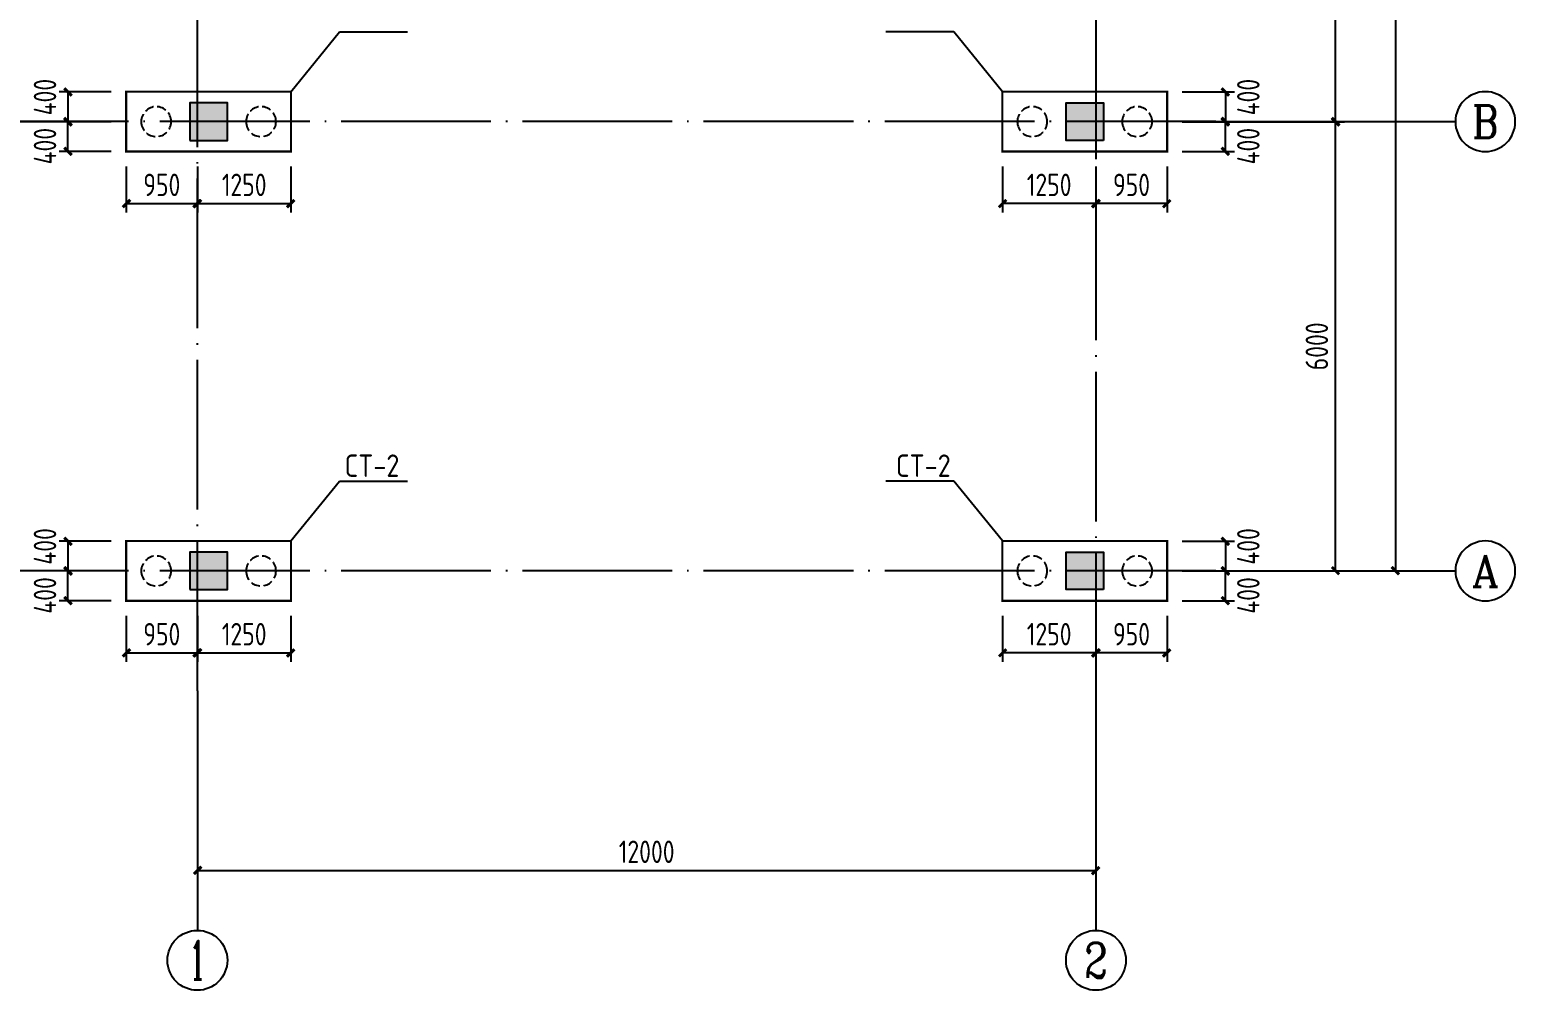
# Model space of a CAD drawing. Header units: millimetres. Extents: x 865974 to 875117, y 41124 to 44891.
# Drawn here: x 867254.5 to 867452.9, y 41396.4 to 41524.7 of the extents above; entities that cross this region are included whole.
import ezdxf
from ezdxf.enums import TextEntityAlignment as Align

# ---------------------------------------------------------------- set-up
doc = ezdxf.new("R2010")
doc.units = ezdxf.units.MM
doc.header["$LTSCALE"] = 1000
doc.header["$MEASUREMENT"] = 0
doc.linetypes.add('DASH', pattern=[0.35, 0.25, -0.1])
doc.linetypes.add('DOTE', pattern=[2.42, 2, -0.2, 0.02, -0.2])
for name, color, linetype in [('1507', 6, 'Continuous'), ('AXIS', 3, 'Continuous'), ('AXIS_TEXT', 7, 'Continuous'), ('DIM', 7, 'Continuous'), ('DOTE', 1, 'DOTE'), ('柱', 2, 'Continuous'), ('标注', 7, 'Continuous')]:
    doc.layers.add(name, color=color, linetype=linetype)
doc.layers.add('承台基础', color=23, linetype='Continuous', lineweight=18)
doc.styles.add('_TCH_AXIS', font='COMPLEX', dxfattribs={"bigfont": 'GBCBIG'})
doc.styles.add('COMPLEX', font='COMPLEX')
doc.styles.add('GBHZ', font='gbenor.shx', dxfattribs={"width": 0.9, "bigfont": 'gbcbig.shx'})
doc.styles.get("Standard").update_dxf_attribs({"font": 'gbenor.shx', "bigfont": 'gbcbig.shx'})
doc.dimstyles.new('Y100', dxfattribs={"dimscale": 0, "dimtxt": 3, "dimasz": 0.01, "dimexe": 1.2, "dimexo": 2, "dimgap": 1, "dimtad": 1, "dimdec": 0, "dimlfac": 100, "dimzin": 0, "dimdsep": 46, "dimtxsty": 'GBHZ', "dimblk": 'DX', "dimcen": 0.09, "dimdle": 1, "dimclrd": 7, "dimclre": 7, "dimclrt": 7, "dimadec": 0, "dimazin": 0, "dimtfac": 1, "dimtdec": 0, "dimtix": 1, "dimtmove": 2, "dimatfit": 3, "dimldrblk": 'DX', "dimfxl": 0, "dimtolj": 1, "dimtzin": 0, "dimarcsym": 0})

# ---------------------------------------------------------------- blocks, each defined once
blk = doc.blocks.new('_AXISO')
blk.add_circle((0, 0), 0.5)
at = {"layer": 'AXIS_TEXT', "style": 'COMPLEX', "width": 1.041667}
blk.add_attdef('A', text='', height=0.56, dxfattribs=at).set_placement((-0.25, -0.28), (0.25, -0.28), align=Align.FIT)
blk = doc.blocks.new('DX')
at = {"color": 0, "linetype": 'ByBlock', "const_width": 40}
blk.add_lwpolyline([(-54, -51), (46, 49)], dxfattribs=at)
blk = doc.blocks.new('*D716')
at = {"layer": 'Defpoints', "color": 0, "transparency": 16777216}
for p in [(867244.92, 41512.38), (867260.92, 41512.38), (867260.92, 41452.38)]:
    blk.add_point(p, dxfattribs=at)
at = {"layer": '标注', "color": 7, "lineweight": -2, "transparency": 16777216}
for p, q in [((867258.92, 41512.38), (867243.72, 41512.38)), ((867244.92, 41452.39), (867244.92, 41512.37)), ((867258.92, 41452.38), (867243.72, 41452.38))]:
    blk.add_line(p, q, dxfattribs=at)
at = {"layer": '标注', "color": 7, "lineweight": -2, "transparency": 16777216, "xscale": 0.01, "yscale": 0.01, "zscale": 0.01}
for p, rotation in [((867244.92, 41512.38), 90), ((867244.92, 41452.38), 270)]:
    blk.add_blockref('DX', p, dxfattribs=dict(at, rotation=rotation))
at = {"layer": '标注', "color": 7, "transparency": 16777216, "insert": (867242.42, 41482.38), "char_height": 3, "attachment_point": 5, "rotation": 90, "style": 'GBHZ'}
blk.add_mtext('\\A1;6000', dxfattribs=at)
blk = doc.blocks.new('*D717')
at = {"layer": 'Defpoints', "color": 0, "transparency": 16777216}
for p in [(867244.92, 41572.38), (867260.92, 41572.38), (867260.92, 41512.38)]:
    blk.add_point(p, dxfattribs=at)
at = {"layer": '标注', "color": 7, "lineweight": -2, "transparency": 16777216}
for p, q in [((867258.92, 41572.38), (867243.72, 41572.38)), ((867244.92, 41512.39), (867244.92, 41572.37)), ((867258.92, 41512.38), (867243.72, 41512.38))]:
    blk.add_line(p, q, dxfattribs=at)
at = {"layer": '标注', "color": 7, "lineweight": -2, "transparency": 16777216, "xscale": 0.01, "yscale": 0.01, "zscale": 0.01}
for p, rotation in [((867244.92, 41572.38), 90), ((867244.92, 41512.38), 270)]:
    blk.add_blockref('DX', p, dxfattribs=dict(at, rotation=rotation))
at = {"layer": '标注', "color": 7, "transparency": 16777216, "insert": (867242.42, 41542.38), "char_height": 3, "attachment_point": 5, "rotation": 90, "style": 'GBHZ'}
blk.add_mtext('\\A1;6000', dxfattribs=at)
blk = doc.blocks.new('*D719')
at = {"layer": 'Defpoints', "color": 0, "transparency": 16777216}
for p in [(867260.92, 41632.38), (867236.92, 41452.38), (867260.92, 41452.38)]:
    blk.add_point(p, dxfattribs=at)
at = {"layer": '标注', "color": 7, "lineweight": -2, "transparency": 16777216}
for p, q in [((867258.92, 41632.38), (867235.72, 41632.38)), ((867236.92, 41632.37), (867236.92, 41452.39)), ((867258.92, 41452.38), (867235.72, 41452.38))]:
    blk.add_line(p, q, dxfattribs=at)
at = {"layer": '标注', "color": 7, "lineweight": -2, "transparency": 16777216, "xscale": 0.01, "yscale": 0.01, "zscale": 0.01}
for p, rotation in [((867236.92, 41632.38), 90), ((867236.92, 41452.38), 270)]:
    blk.add_blockref('DX', p, dxfattribs=dict(at, rotation=rotation))
at = {"layer": '标注', "color": 7, "transparency": 16777216, "insert": (867234.42, 41542.38), "char_height": 3, "attachment_point": 5, "rotation": 90, "style": 'GBHZ'}
blk.add_mtext('\\A1;18000', dxfattribs=at)
blk = doc.blocks.new('*D720')
at = {"layer": 'Defpoints', "color": 0, "transparency": 16777216}
for p in [(867276.92, 41436.38), (867396.92, 41436.38), (867396.92, 41412.38)]:
    blk.add_point(p, dxfattribs=at)
at = {"layer": '标注', "color": 7, "lineweight": -2, "transparency": 16777216}
for p, q in [((867276.92, 41434.38), (867276.92, 41411.18)), ((867396.92, 41434.38), (867396.92, 41411.18)), ((867276.93, 41412.38), (867396.91, 41412.38))]:
    blk.add_line(p, q, dxfattribs=at)
at = {"layer": '标注', "color": 7, "lineweight": -2, "transparency": 16777216, "xscale": 0.01, "yscale": 0.01, "zscale": 0.01, "rotation": 180}
blk.add_blockref('DX', (867276.92, 41412.38), dxfattribs=at)
at = {"layer": '标注', "color": 7, "lineweight": -2, "transparency": 16777216, "xscale": 0.01, "yscale": 0.01, "zscale": 0.01}
blk.add_blockref('DX', (867396.92, 41412.38), dxfattribs=at)
at = {"layer": '标注', "color": 7, "transparency": 16777216, "insert": (867336.92, 41414.88), "char_height": 3, "attachment_point": 5, "style": 'GBHZ'}
blk.add_mtext('\\A1;12000', dxfattribs=at)
blk = doc.blocks.new('*D721')
at = {"layer": 'Defpoints', "color": 0, "transparency": 16777216}
for p in [(867412.92, 41512.38), (867428.92, 41512.38), (867412.92, 41452.38)]:
    blk.add_point(p, dxfattribs=at)
at = {"layer": '标注', "color": 7, "lineweight": -2, "transparency": 16777216}
for p, q in [((867414.92, 41512.38), (867430.12, 41512.38)), ((867428.92, 41452.39), (867428.92, 41512.37)), ((867414.92, 41452.38), (867430.12, 41452.38))]:
    blk.add_line(p, q, dxfattribs=at)
at = {"layer": '标注', "color": 7, "lineweight": -2, "transparency": 16777216, "xscale": 0.01, "yscale": 0.01, "zscale": 0.01}
for p, rotation in [((867428.92, 41512.38), 90), ((867428.92, 41452.38), 270)]:
    blk.add_blockref('DX', p, dxfattribs=dict(at, rotation=rotation))
at = {"layer": '标注', "color": 7, "transparency": 16777216, "insert": (867426.42, 41482.38), "char_height": 3, "attachment_point": 5, "rotation": 90, "style": 'GBHZ'}
blk.add_mtext('\\A1;6000', dxfattribs=at)
blk = doc.blocks.new('*D722')
at = {"layer": 'Defpoints', "color": 0, "transparency": 16777216}
for p in [(867412.92, 41572.38), (867428.92, 41572.38), (867412.92, 41512.38)]:
    blk.add_point(p, dxfattribs=at)
at = {"layer": '标注', "color": 7, "lineweight": -2, "transparency": 16777216}
for p, q in [((867414.92, 41572.38), (867430.12, 41572.38)), ((867428.92, 41512.39), (867428.92, 41572.37)), ((867414.92, 41512.38), (867430.12, 41512.38))]:
    blk.add_line(p, q, dxfattribs=at)
at = {"layer": '标注', "color": 7, "lineweight": -2, "transparency": 16777216, "xscale": 0.01, "yscale": 0.01, "zscale": 0.01}
for p, rotation in [((867428.92, 41572.38), 90), ((867428.92, 41512.38), 270)]:
    blk.add_blockref('DX', p, dxfattribs=dict(at, rotation=rotation))
at = {"layer": '标注', "color": 7, "transparency": 16777216, "insert": (867426.42, 41542.38), "char_height": 3, "attachment_point": 5, "rotation": 90, "style": 'GBHZ'}
blk.add_mtext('\\A1;6000', dxfattribs=at)
blk = doc.blocks.new('*D724')
at = {"layer": 'Defpoints', "color": 0, "transparency": 16777216}
for p in [(867412.92, 41632.38), (867412.92, 41452.38), (867436.92, 41452.38)]:
    blk.add_point(p, dxfattribs=at)
at = {"layer": '标注', "color": 7, "lineweight": -2, "transparency": 16777216}
for p, q in [((867414.92, 41632.38), (867438.12, 41632.38)), ((867436.92, 41632.37), (867436.92, 41452.39)), ((867414.92, 41452.38), (867438.12, 41452.38))]:
    blk.add_line(p, q, dxfattribs=at)
at = {"layer": '标注', "color": 7, "lineweight": -2, "transparency": 16777216, "xscale": 0.01, "yscale": 0.01, "zscale": 0.01}
for p, rotation in [((867436.92, 41632.38), 90), ((867436.92, 41452.38), 270)]:
    blk.add_blockref('DX', p, dxfattribs=dict(at, rotation=rotation))
at = {"layer": '标注', "color": 7, "transparency": 16777216, "insert": (867434.42, 41542.38), "char_height": 3, "attachment_point": 5, "rotation": 90, "style": 'GBHZ'}
blk.add_mtext('\\A1;18000', dxfattribs=at)
blk = doc.blocks.new('*D726')
at = {"layer": 'Defpoints', "color": 0, "transparency": 16777216}
for p in [(867259.64, 41452.38), (867267.42, 41452.38), (867267.42, 41448.38)]:
    blk.add_point(p, dxfattribs=at)
at = {"layer": 'dim', "color": 7, "lineweight": -2, "transparency": 16777216}
for p, q in [((867265.42, 41452.38), (867258.44, 41452.38)), ((867259.64, 41448.39), (867259.64, 41452.37)), ((867265.42, 41448.38), (867258.44, 41448.38))]:
    blk.add_line(p, q, dxfattribs=at)
at = {"layer": 'dim', "color": 7, "lineweight": -2, "transparency": 16777216, "xscale": 0.01, "yscale": 0.01, "zscale": 0.01}
for p, rotation in [((867259.64, 41452.38), 90), ((867259.64, 41448.38), 270)]:
    blk.add_blockref('DX', p, dxfattribs=dict(at, rotation=rotation))
at = {"layer": 'dim', "color": 7, "transparency": 16777216, "insert": (867256.57, 41449.11), "char_height": 3, "attachment_point": 5, "rotation": 90, "style": 'GBHZ'}
blk.add_mtext('\\A1;400', dxfattribs=at)
blk = doc.blocks.new('*D727')
at = {"layer": 'Defpoints', "color": 0, "transparency": 16777216}
for p in [(867267.42, 41456.38), (867259.64, 41452.38), (867267.42, 41452.38)]:
    blk.add_point(p, dxfattribs=at)
at = {"layer": 'dim', "color": 7, "lineweight": -2, "transparency": 16777216}
for p, q in [((867265.42, 41456.38), (867258.44, 41456.38)), ((867259.64, 41456.37), (867259.64, 41452.39)), ((867265.42, 41452.38), (867258.44, 41452.38))]:
    blk.add_line(p, q, dxfattribs=at)
at = {"layer": 'dim', "color": 7, "lineweight": -2, "transparency": 16777216, "xscale": 0.01, "yscale": 0.01, "zscale": 0.01}
for p, rotation in [((867259.64, 41456.38), 90), ((867259.64, 41452.38), 270)]:
    blk.add_blockref('DX', p, dxfattribs=dict(at, rotation=rotation))
at = {"layer": 'dim', "color": 7, "transparency": 16777216, "insert": (867256.57, 41455.66), "char_height": 3, "attachment_point": 5, "rotation": 90, "style": 'GBHZ'}
blk.add_mtext('\\A1;400', dxfattribs=at)
blk = doc.blocks.new('*D728')
at = {"layer": 'Defpoints', "color": 0, "transparency": 16777216}
for p in [(867267.42, 41448.38), (867276.92, 41448.38), (867276.92, 41441.44)]:
    blk.add_point(p, dxfattribs=at)
at = {"layer": 'dim', "color": 7, "lineweight": -2, "transparency": 16777216}
for p, q in [((867267.42, 41446.38), (867267.42, 41440.24)), ((867276.92, 41446.38), (867276.92, 41440.24)), ((867267.43, 41441.44), (867276.91, 41441.44))]:
    blk.add_line(p, q, dxfattribs=at)
at = {"layer": 'dim', "color": 7, "lineweight": -2, "transparency": 16777216, "xscale": 0.01, "yscale": 0.01, "zscale": 0.01, "rotation": 180}
blk.add_blockref('DX', (867267.42, 41441.44), dxfattribs=at)
at = {"layer": 'dim', "color": 7, "lineweight": -2, "transparency": 16777216, "xscale": 0.01, "yscale": 0.01, "zscale": 0.01}
blk.add_blockref('DX', (867276.92, 41441.44), dxfattribs=at)
at = {"layer": 'dim', "color": 7, "transparency": 16777216, "insert": (867272.17, 41443.94), "char_height": 3, "attachment_point": 5, "style": 'GBHZ'}
blk.add_mtext('\\A1;950', dxfattribs=at)
blk = doc.blocks.new('*D729')
at = {"layer": 'Defpoints', "color": 0, "transparency": 16777216}
for p in [(867276.92, 41448.38), (867289.42, 41448.38), (867289.42, 41441.44)]:
    blk.add_point(p, dxfattribs=at)
at = {"layer": 'dim', "color": 7, "lineweight": -2, "transparency": 16777216}
for p, q in [((867276.92, 41446.38), (867276.92, 41440.24)), ((867289.42, 41446.38), (867289.42, 41440.24)), ((867276.93, 41441.44), (867289.41, 41441.44))]:
    blk.add_line(p, q, dxfattribs=at)
at = {"layer": 'dim', "color": 7, "lineweight": -2, "transparency": 16777216, "xscale": 0.01, "yscale": 0.01, "zscale": 0.01, "rotation": 180}
blk.add_blockref('DX', (867276.92, 41441.44), dxfattribs=at)
at = {"layer": 'dim', "color": 7, "lineweight": -2, "transparency": 16777216, "xscale": 0.01, "yscale": 0.01, "zscale": 0.01}
blk.add_blockref('DX', (867289.42, 41441.44), dxfattribs=at)
at = {"layer": 'dim', "color": 7, "transparency": 16777216, "insert": (867283.17, 41443.94), "char_height": 3, "attachment_point": 5, "style": 'GBHZ'}
blk.add_mtext('\\A1;1250', dxfattribs=at)
blk = doc.blocks.new('*D748')
at = {"layer": 'Defpoints', "color": 0, "transparency": 16777216}
for p in [(867259.64, 41512.38), (867267.42, 41512.38), (867267.42, 41508.38)]:
    blk.add_point(p, dxfattribs=at)
at = {"layer": 'dim', "color": 7, "lineweight": -2, "transparency": 16777216}
for p, q in [((867265.42, 41512.38), (867258.44, 41512.38)), ((867259.64, 41508.39), (867259.64, 41512.37)), ((867265.42, 41508.38), (867258.44, 41508.38))]:
    blk.add_line(p, q, dxfattribs=at)
at = {"layer": 'dim', "color": 7, "lineweight": -2, "transparency": 16777216, "xscale": 0.01, "yscale": 0.01, "zscale": 0.01}
for p, rotation in [((867259.64, 41512.38), 90), ((867259.64, 41508.38), 270)]:
    blk.add_blockref('DX', p, dxfattribs=dict(at, rotation=rotation))
at = {"layer": 'dim', "color": 7, "transparency": 16777216, "insert": (867256.57, 41509.11), "char_height": 3, "attachment_point": 5, "rotation": 90, "style": 'GBHZ'}
blk.add_mtext('\\A1;400', dxfattribs=at)
blk = doc.blocks.new('*D749')
at = {"layer": 'Defpoints', "color": 0, "transparency": 16777216}
for p in [(867267.42, 41516.38), (867259.64, 41512.38), (867267.42, 41512.38)]:
    blk.add_point(p, dxfattribs=at)
at = {"layer": 'dim', "color": 7, "lineweight": -2, "transparency": 16777216}
for p, q in [((867265.42, 41516.38), (867258.44, 41516.38)), ((867259.64, 41516.37), (867259.64, 41512.39)), ((867265.42, 41512.38), (867258.44, 41512.38))]:
    blk.add_line(p, q, dxfattribs=at)
at = {"layer": 'dim', "color": 7, "lineweight": -2, "transparency": 16777216, "xscale": 0.01, "yscale": 0.01, "zscale": 0.01}
for p, rotation in [((867259.64, 41516.38), 90), ((867259.64, 41512.38), 270)]:
    blk.add_blockref('DX', p, dxfattribs=dict(at, rotation=rotation))
at = {"layer": 'dim', "color": 7, "transparency": 16777216, "insert": (867256.57, 41515.66), "char_height": 3, "attachment_point": 5, "rotation": 90, "style": 'GBHZ'}
blk.add_mtext('\\A1;400', dxfattribs=at)
blk = doc.blocks.new('*D746')
at = {"layer": 'Defpoints', "color": 0, "transparency": 16777216}
for p in [(867267.42, 41508.38), (867276.92, 41508.38), (867276.92, 41501.44)]:
    blk.add_point(p, dxfattribs=at)
at = {"layer": 'dim', "color": 7, "lineweight": -2, "transparency": 16777216}
for p, q in [((867267.42, 41506.38), (867267.42, 41500.24)), ((867276.92, 41506.38), (867276.92, 41500.24)), ((867267.43, 41501.44), (867276.91, 41501.44))]:
    blk.add_line(p, q, dxfattribs=at)
at = {"layer": 'dim', "color": 7, "lineweight": -2, "transparency": 16777216, "xscale": 0.01, "yscale": 0.01, "zscale": 0.01, "rotation": 180}
blk.add_blockref('DX', (867267.42, 41501.44), dxfattribs=at)
at = {"layer": 'dim', "color": 7, "lineweight": -2, "transparency": 16777216, "xscale": 0.01, "yscale": 0.01, "zscale": 0.01}
blk.add_blockref('DX', (867276.92, 41501.44), dxfattribs=at)
at = {"layer": 'dim', "color": 7, "transparency": 16777216, "insert": (867272.17, 41503.94), "char_height": 3, "attachment_point": 5, "style": 'GBHZ'}
blk.add_mtext('\\A1;950', dxfattribs=at)
blk = doc.blocks.new('*D747')
at = {"layer": 'Defpoints', "color": 0, "transparency": 16777216}
for p in [(867276.92, 41508.38), (867289.42, 41508.38), (867289.42, 41501.44)]:
    blk.add_point(p, dxfattribs=at)
at = {"layer": 'dim', "color": 7, "lineweight": -2, "transparency": 16777216}
for p, q in [((867276.92, 41506.38), (867276.92, 41500.24)), ((867289.42, 41506.38), (867289.42, 41500.24)), ((867276.93, 41501.44), (867289.41, 41501.44))]:
    blk.add_line(p, q, dxfattribs=at)
at = {"layer": 'dim', "color": 7, "lineweight": -2, "transparency": 16777216, "xscale": 0.01, "yscale": 0.01, "zscale": 0.01, "rotation": 180}
blk.add_blockref('DX', (867276.92, 41501.44), dxfattribs=at)
at = {"layer": 'dim', "color": 7, "lineweight": -2, "transparency": 16777216, "xscale": 0.01, "yscale": 0.01, "zscale": 0.01}
blk.add_blockref('DX', (867289.42, 41501.44), dxfattribs=at)
at = {"layer": 'dim', "color": 7, "transparency": 16777216, "insert": (867283.17, 41503.94), "char_height": 3, "attachment_point": 5, "style": 'GBHZ'}
blk.add_mtext('\\A1;1250', dxfattribs=at)
blk = doc.blocks.new('*D760')
at = {"layer": 'Defpoints', "color": 0, "transparency": 16777216}
for p in [(867406.42, 41452.38), (867414.2, 41452.38), (867406.42, 41448.38)]:
    blk.add_point(p, dxfattribs=at)
at = {"layer": 'dim', "color": 7, "lineweight": -2, "transparency": 16777216}
for p, q in [((867408.42, 41452.38), (867415.4, 41452.38)), ((867414.2, 41448.39), (867414.2, 41452.37)), ((867408.42, 41448.38), (867415.4, 41448.38))]:
    blk.add_line(p, q, dxfattribs=at)
at = {"layer": 'dim', "color": 7, "lineweight": -2, "transparency": 16777216, "xscale": 0.01, "yscale": 0.01, "zscale": 0.01}
for p, rotation in [((867414.2, 41452.38), 90), ((867414.2, 41448.38), 270)]:
    blk.add_blockref('DX', p, dxfattribs=dict(at, rotation=rotation))
at = {"layer": 'dim', "color": 7, "transparency": 16777216, "insert": (867417.27, 41449.11), "char_height": 3, "attachment_point": 5, "rotation": 90, "style": 'GBHZ'}
blk.add_mtext('\\A1;400', dxfattribs=at)
blk = doc.blocks.new('*D761')
at = {"layer": 'Defpoints', "color": 0, "transparency": 16777216}
for p in [(867406.42, 41456.38), (867406.42, 41452.38), (867414.2, 41452.38)]:
    blk.add_point(p, dxfattribs=at)
at = {"layer": 'dim', "color": 7, "lineweight": -2, "transparency": 16777216}
for p, q in [((867408.42, 41456.38), (867415.4, 41456.38)), ((867414.2, 41456.37), (867414.2, 41452.39)), ((867408.42, 41452.38), (867415.4, 41452.38))]:
    blk.add_line(p, q, dxfattribs=at)
at = {"layer": 'dim', "color": 7, "lineweight": -2, "transparency": 16777216, "xscale": 0.01, "yscale": 0.01, "zscale": 0.01}
for p, rotation in [((867414.2, 41456.38), 90), ((867414.2, 41452.38), 270)]:
    blk.add_blockref('DX', p, dxfattribs=dict(at, rotation=rotation))
at = {"layer": 'dim', "color": 7, "transparency": 16777216, "insert": (867417.27, 41455.66), "char_height": 3, "attachment_point": 5, "rotation": 90, "style": 'GBHZ'}
blk.add_mtext('\\A1;400', dxfattribs=at)
blk = doc.blocks.new('*D758')
at = {"layer": 'Defpoints', "color": 0, "transparency": 16777216}
for p in [(867396.92, 41448.38), (867406.42, 41448.38), (867396.92, 41441.44)]:
    blk.add_point(p, dxfattribs=at)
at = {"layer": 'dim', "color": 7, "lineweight": -2, "transparency": 16777216}
for p, q in [((867396.92, 41446.38), (867396.92, 41440.24)), ((867406.42, 41446.38), (867406.42, 41440.24)), ((867406.41, 41441.44), (867396.93, 41441.44))]:
    blk.add_line(p, q, dxfattribs=at)
at = {"layer": 'dim', "color": 7, "lineweight": -2, "transparency": 16777216, "xscale": 0.01, "yscale": 0.01, "zscale": 0.01, "rotation": 180}
blk.add_blockref('DX', (867396.92, 41441.44), dxfattribs=at)
at = {"layer": 'dim', "color": 7, "lineweight": -2, "transparency": 16777216, "xscale": 0.01, "yscale": 0.01, "zscale": 0.01}
blk.add_blockref('DX', (867406.42, 41441.44), dxfattribs=at)
at = {"layer": 'dim', "color": 7, "transparency": 16777216, "insert": (867401.67, 41443.94), "char_height": 3, "attachment_point": 5, "style": 'GBHZ'}
blk.add_mtext('\\A1;950', dxfattribs=at)
blk = doc.blocks.new('*D759')
at = {"layer": 'Defpoints', "color": 0, "transparency": 16777216}
for p in [(867384.42, 41448.38), (867396.92, 41448.38), (867384.42, 41441.44)]:
    blk.add_point(p, dxfattribs=at)
at = {"layer": 'dim', "color": 7, "lineweight": -2, "transparency": 16777216}
for p, q in [((867384.42, 41446.38), (867384.42, 41440.24)), ((867396.92, 41446.38), (867396.92, 41440.24)), ((867396.91, 41441.44), (867384.43, 41441.44))]:
    blk.add_line(p, q, dxfattribs=at)
at = {"layer": 'dim', "color": 7, "lineweight": -2, "transparency": 16777216, "xscale": 0.01, "yscale": 0.01, "zscale": 0.01, "rotation": 180}
blk.add_blockref('DX', (867384.42, 41441.44), dxfattribs=at)
at = {"layer": 'dim', "color": 7, "lineweight": -2, "transparency": 16777216, "xscale": 0.01, "yscale": 0.01, "zscale": 0.01}
blk.add_blockref('DX', (867396.92, 41441.44), dxfattribs=at)
at = {"layer": 'dim', "color": 7, "transparency": 16777216, "insert": (867390.67, 41443.94), "char_height": 3, "attachment_point": 5, "style": 'GBHZ'}
blk.add_mtext('\\A1;1250', dxfattribs=at)
blk = doc.blocks.new('*D767')
at = {"layer": 'Defpoints', "color": 0, "transparency": 16777216}
for p in [(867406.42, 41512.38), (867414.2, 41512.38), (867406.42, 41508.38)]:
    blk.add_point(p, dxfattribs=at)
at = {"layer": 'dim', "color": 7, "lineweight": -2, "transparency": 16777216}
for p, q in [((867408.42, 41512.38), (867415.4, 41512.38)), ((867414.2, 41508.39), (867414.2, 41512.37)), ((867408.42, 41508.38), (867415.4, 41508.38))]:
    blk.add_line(p, q, dxfattribs=at)
at = {"layer": 'dim', "color": 7, "lineweight": -2, "transparency": 16777216, "xscale": 0.01, "yscale": 0.01, "zscale": 0.01}
for p, rotation in [((867414.2, 41512.38), 90), ((867414.2, 41508.38), 270)]:
    blk.add_blockref('DX', p, dxfattribs=dict(at, rotation=rotation))
at = {"layer": 'dim', "color": 7, "transparency": 16777216, "insert": (867417.27, 41509.11), "char_height": 3, "attachment_point": 5, "rotation": 90, "style": 'GBHZ'}
blk.add_mtext('\\A1;400', dxfattribs=at)
blk = doc.blocks.new('*D768')
at = {"layer": 'Defpoints', "color": 0, "transparency": 16777216}
for p in [(867406.42, 41516.38), (867406.42, 41512.38), (867414.2, 41512.38)]:
    blk.add_point(p, dxfattribs=at)
at = {"layer": 'dim', "color": 7, "lineweight": -2, "transparency": 16777216}
for p, q in [((867408.42, 41516.38), (867415.4, 41516.38)), ((867414.2, 41516.37), (867414.2, 41512.39)), ((867408.42, 41512.38), (867415.4, 41512.38))]:
    blk.add_line(p, q, dxfattribs=at)
at = {"layer": 'dim', "color": 7, "lineweight": -2, "transparency": 16777216, "xscale": 0.01, "yscale": 0.01, "zscale": 0.01}
for p, rotation in [((867414.2, 41516.38), 90), ((867414.2, 41512.38), 270)]:
    blk.add_blockref('DX', p, dxfattribs=dict(at, rotation=rotation))
at = {"layer": 'dim', "color": 7, "transparency": 16777216, "insert": (867417.27, 41515.66), "char_height": 3, "attachment_point": 5, "rotation": 90, "style": 'GBHZ'}
blk.add_mtext('\\A1;400', dxfattribs=at)
blk = doc.blocks.new('*D769')
at = {"layer": 'Defpoints', "color": 0, "transparency": 16777216}
for p in [(867396.92, 41508.38), (867406.42, 41508.38), (867396.92, 41501.44)]:
    blk.add_point(p, dxfattribs=at)
at = {"layer": 'dim', "color": 7, "lineweight": -2, "transparency": 16777216}
for p, q in [((867396.92, 41506.38), (867396.92, 41500.24)), ((867406.42, 41506.38), (867406.42, 41500.24)), ((867406.41, 41501.44), (867396.93, 41501.44))]:
    blk.add_line(p, q, dxfattribs=at)
at = {"layer": 'dim', "color": 7, "lineweight": -2, "transparency": 16777216, "xscale": 0.01, "yscale": 0.01, "zscale": 0.01, "rotation": 180}
blk.add_blockref('DX', (867396.92, 41501.44), dxfattribs=at)
at = {"layer": 'dim', "color": 7, "lineweight": -2, "transparency": 16777216, "xscale": 0.01, "yscale": 0.01, "zscale": 0.01}
blk.add_blockref('DX', (867406.42, 41501.44), dxfattribs=at)
at = {"layer": 'dim', "color": 7, "transparency": 16777216, "insert": (867401.67, 41503.94), "char_height": 3, "attachment_point": 5, "style": 'GBHZ'}
blk.add_mtext('\\A1;950', dxfattribs=at)
blk = doc.blocks.new('*D770')
at = {"layer": 'Defpoints', "color": 0, "transparency": 16777216}
for p in [(867384.42, 41508.38), (867396.92, 41508.38), (867384.42, 41501.44)]:
    blk.add_point(p, dxfattribs=at)
at = {"layer": 'dim', "color": 7, "lineweight": -2, "transparency": 16777216}
for p, q in [((867384.42, 41506.38), (867384.42, 41500.24)), ((867396.92, 41506.38), (867396.92, 41500.24)), ((867396.91, 41501.44), (867384.43, 41501.44))]:
    blk.add_line(p, q, dxfattribs=at)
at = {"layer": 'dim', "color": 7, "lineweight": -2, "transparency": 16777216, "xscale": 0.01, "yscale": 0.01, "zscale": 0.01, "rotation": 180}
blk.add_blockref('DX', (867384.42, 41501.44), dxfattribs=at)
at = {"layer": 'dim', "color": 7, "lineweight": -2, "transparency": 16777216, "xscale": 0.01, "yscale": 0.01, "zscale": 0.01}
blk.add_blockref('DX', (867396.92, 41501.44), dxfattribs=at)
at = {"layer": 'dim', "color": 7, "transparency": 16777216, "insert": (867390.67, 41503.94), "char_height": 3, "attachment_point": 5, "style": 'GBHZ'}
blk.add_mtext('\\A1;1250', dxfattribs=at)

msp = doc.modelspace()

# ---------------------------------------------------------------- linework, layer by layer
at = {"layer": '1507', "linetype": 'DASH', "ltscale": 0.005}
for points in [[(867269.42, 41512.384, 1), (867273.42, 41512.384, 1)], [(867283.42, 41512.384, 1), (867287.42, 41512.384, 1)], [(867390.42, 41512.384, -1), (867386.42, 41512.384, -1)], [(867404.42, 41512.384, -1), (867400.42, 41512.384, -1)], [(867269.42, 41452.384, 1), (867273.42, 41452.384, 1)], [(867283.42, 41452.384, 1), (867287.42, 41452.384, 1)], [(867390.42, 41452.384, -1), (867386.42, 41452.384, -1)], [(867404.42, 41452.384, -1), (867400.42, 41452.384, -1)]]:
    msp.add_lwpolyline(points, format="xyb", close=True, dxfattribs=at)
at = {"layer": 'AXIS', "color": 0}
for p, q in [((867260.92, 41512.384), (867228.92, 41512.384)), ((867412.92, 41512.384), (867444.92, 41512.384)), ((867260.92, 41452.384), (867228.92, 41452.384)), ((867412.92, 41452.384), (867444.92, 41452.384)), ((867276.92, 41436.384), (867276.92, 41404.384)), ((867396.92, 41436.384), (867396.92, 41404.384))]:
    msp.add_line(p, q, dxfattribs=at)
at = {"layer": 'dim', "linetype": 'ByBlock'}
for p, q in [((867289.42, 41516.384), (867295.896, 41524.381)), ((867295.896, 41524.381), (867304.964, 41524.381)), ((867377.945, 41524.381), (867368.877, 41524.381)), ((867384.42, 41516.384), (867377.945, 41524.381)), ((867289.42, 41456.384), (867295.896, 41464.381)), ((867295.896, 41464.381), (867304.964, 41464.381)), ((867377.945, 41464.381), (867368.877, 41464.381)), ((867384.42, 41456.384), (867377.945, 41464.381))]:
    msp.add_line(p, q, dxfattribs=at)
at = {"layer": 'DOTE', "linetype": 'DOTE', "ltscale": 0.01}
for p, q in [((867276.92, 41436.384), (867276.92, 41648.384)), ((867396.92, 41648.384), (867396.92, 41436.384)), ((867412.92, 41512.384), (867260.92, 41512.384)), ((867412.92, 41452.384), (867260.92, 41452.384))]:
    msp.add_line(p, q, dxfattribs=at)
at = {"layer": '承台基础', "color": 2, "ltscale": 0.006, "const_width": 0.3}
for points in [[(867267.42, 41508.384), (867289.42, 41508.384), (867289.42, 41516.384), (867267.42, 41516.384)], [(867406.42, 41508.384), (867384.42, 41508.384), (867384.42, 41516.384), (867406.42, 41516.384)], [(867267.42, 41448.384), (867289.42, 41448.384), (867289.42, 41456.384), (867267.42, 41456.384)], [(867406.42, 41448.384), (867384.42, 41448.384), (867384.42, 41456.384), (867406.42, 41456.384)]]:
    msp.add_lwpolyline(points, close=True, dxfattribs=at)
at = {"layer": '柱'}
for points in [[(867275.92, 41509.884), (867280.92, 41509.884), (867280.92, 41514.884), (867275.92, 41514.884)], [(867397.92, 41509.884), (867392.92, 41509.884), (867392.92, 41514.884), (867397.92, 41514.884)], [(867275.92, 41449.884), (867280.92, 41449.884), (867280.92, 41454.884), (867275.92, 41454.884)], [(867397.92, 41449.884), (867392.92, 41449.884), (867392.92, 41454.884), (867397.92, 41454.884)]]:
    msp.add_lwpolyline(points, close=True, dxfattribs=at)
for points in [[(867275.92, 41509.884), (867275.92, 41514.884), (867280.92, 41509.884), (867280.92, 41514.884)], [(867397.92, 41509.884), (867397.92, 41514.884), (867392.92, 41509.884), (867392.92, 41514.884)], [(867275.92, 41449.884), (867275.92, 41454.884), (867280.92, 41449.884), (867280.92, 41454.884)], [(867397.92, 41449.884), (867397.92, 41454.884), (867392.92, 41449.884), (867392.92, 41454.884)]]:
    msp.add_solid(points, dxfattribs=at)

# ---------------------------------------------------------------- block references
at = {"layer": 'AXIS', "color": 0}
ref = msp.add_blockref('_AXISO', (867448.92, 41512.384), dxfattribs=dict(at, xscale=-8, yscale=8, zscale=8))
ref.add_attrib('A', 'B', dxfattribs={"layer": 'AXIS_TEXT', "color": 0, "height": 4.353, "style": '_TCH_AXIS'}).set_placement((867447.158, 41510.207), (867450.682, 41510.207), align=Align.FIT)
ref = msp.add_blockref('_AXISO', (867448.92, 41452.384), dxfattribs=dict(at, xscale=-8, yscale=8, zscale=8))
ref.add_attrib('A', 'A', dxfattribs={"layer": 'AXIS_TEXT', "color": 0, "height": 4.252, "style": '_TCH_AXIS'}).set_placement((867447.098, 41450.258), (867450.742, 41450.258), align=Align.FIT)
ref = msp.add_blockref('_AXISO', (867276.92, 41400.384), dxfattribs=dict(at, xscale=8, yscale=8, zscale=8))
ref.add_attrib('A', '1', dxfattribs={"layer": 'AXIS_TEXT', "color": 0, "height": 5.147, "style": '_TCH_AXIS'}).set_placement((867275.817, 41397.81), (867278.023, 41397.81), align=Align.FIT)
ref = msp.add_blockref('_AXISO', (867396.92, 41400.384), dxfattribs=dict(at, xscale=8, yscale=8, zscale=8))
ref.add_attrib('A', '2', dxfattribs={"layer": 'AXIS_TEXT', "color": 0, "height": 4.659, "style": '_TCH_AXIS'}).set_placement((867395.367, 41398.054), (867398.473, 41398.054), align=Align.FIT)

# ---------------------------------------------------------------- texts
at = {"layer": 'DIM', "linetype": 'ByBlock'}
for p in [(867296.57, 41464.943), (867370.195, 41464.943)]:
    msp.add_text('CT-2', height=3, dxfattribs=at).set_placement(p)

# ---------------------------------------------------------------- dimensions: what is measured, and where the dimension line sits
at = {"layer": 'dim'}
for base, p1, p2, angle, picture, middle in [((867259.639, 41512.384), (867267.42, 41516.384), (867267.42, 41512.384), 270, '*D749', (867256.572, 41515.662)), ((867414.201, 41512.384), (867406.42, 41516.384), (867406.42, 41512.384), 270, '*D768', (867417.268, 41515.662)), ((867259.639, 41512.384), (867267.42, 41508.384), (867267.42, 41512.384), 90, '*D748', (867256.572, 41509.106)), ((867414.201, 41512.384), (867406.42, 41508.384), (867406.42, 41512.384), 90, '*D767', (867417.268, 41509.106)), ((867259.639, 41452.384), (867267.42, 41456.384), (867267.42, 41452.384), 270, '*D727', (867256.572, 41455.662)), ((867414.201, 41452.384), (867406.42, 41456.384), (867406.42, 41452.384), 270, '*D761', (867417.268, 41455.662)), ((867259.639, 41452.384), (867267.42, 41448.384), (867267.42, 41452.384), 90, '*D726', (867256.572, 41449.106)), ((867414.201, 41452.384), (867406.42, 41448.384), (867406.42, 41452.384), 90, '*D760', (867417.268, 41449.106))]:
    dim = msp.add_linear_dim(base=base, p1=p1, p2=p2, angle=angle, dimstyle='Y100', override={"dimscale": 1, "dimfxl": 2}, dxfattribs=at)
    dim.commit()
    dim.dimension.update_dxf_attribs({"geometry": picture, "text_midpoint": middle, "dimtype": 160})
for base, p1, p2, picture, middle in [((867276.92, 41501.443), (867267.42, 41508.384), (867276.92, 41508.384), '*D746', (867272.17, 41503.943)), ((867289.42, 41501.443), (867276.92, 41508.384), (867289.42, 41508.384), '*D747', (867283.17, 41503.943)), ((867276.92, 41441.443), (867267.42, 41448.384), (867276.92, 41448.384), '*D728', (867272.17, 41443.943)), ((867289.42, 41441.443), (867276.92, 41448.384), (867289.42, 41448.384), '*D729', (867283.17, 41443.943))]:
    dim = msp.add_linear_dim(base=base, p1=p1, p2=p2, dimstyle='Y100', override={"dimscale": 1, "dimfxl": 2}, dxfattribs=at)
    dim.commit()
    dim.dimension.update_dxf_attribs({"geometry": picture, "text_midpoint": middle})
for base, p1, p2, picture, middle in [((867384.42, 41501.443), (867396.92, 41508.384), (867384.42, 41508.384), '*D770', (867390.67, 41503.943)), ((867396.92, 41501.443), (867406.42, 41508.384), (867396.92, 41508.384), '*D769', (867401.67, 41503.943)), ((867384.42, 41441.443), (867396.92, 41448.384), (867384.42, 41448.384), '*D759', (867390.67, 41443.943)), ((867396.92, 41441.443), (867406.42, 41448.384), (867396.92, 41448.384), '*D758', (867401.67, 41443.943))]:
    dim = msp.add_linear_dim(base=base, p1=p1, p2=p2, angle=180, dimstyle='Y100', override={"dimscale": 1, "dimfxl": 2}, dxfattribs=at)
    dim.commit()
    dim.dimension.update_dxf_attribs({"geometry": picture, "text_midpoint": middle})
at = {"layer": '标注'}
for base, p1, p2, picture, middle in [((867236.92, 41452.384), (867260.92, 41632.384), (867260.92, 41452.384), '*D719', (867234.42, 41542.384)), ((867436.92, 41452.384), (867412.92, 41632.384), (867412.92, 41452.384), '*D724', (867434.42, 41542.384)), ((867244.92, 41572.384), (867260.92, 41512.384), (867260.92, 41572.384), '*D717', (867242.42, 41542.384)), ((867428.92, 41572.384), (867412.92, 41512.384), (867412.92, 41572.384), '*D722', (867426.42, 41542.384)), ((867244.92, 41512.384), (867260.92, 41452.384), (867260.92, 41512.384), '*D716', (867242.42, 41482.384)), ((867428.92, 41512.384), (867412.92, 41452.384), (867412.92, 41512.384), '*D721', (867426.42, 41482.384))]:
    dim = msp.add_linear_dim(base=base, p1=p1, p2=p2, angle=90, dimstyle='Y100', override={"dimscale": 1, "dimfxl": 150}, dxfattribs=at)
    dim.commit()
    dim.dimension.update_dxf_attribs({"geometry": picture, "text_midpoint": middle})
dim = msp.add_linear_dim(base=(867396.92, 41412.384), p1=(867276.92, 41436.384), p2=(867396.92, 41436.384), dimstyle='Y100', override={"dimscale": 1, "dimfxl": 150}, dxfattribs=at)
dim.commit()
dim.dimension.update_dxf_attribs({"geometry": '*D720', "text_midpoint": (867336.92, 41414.884)})

doc.saveas('drawing.dxf')
